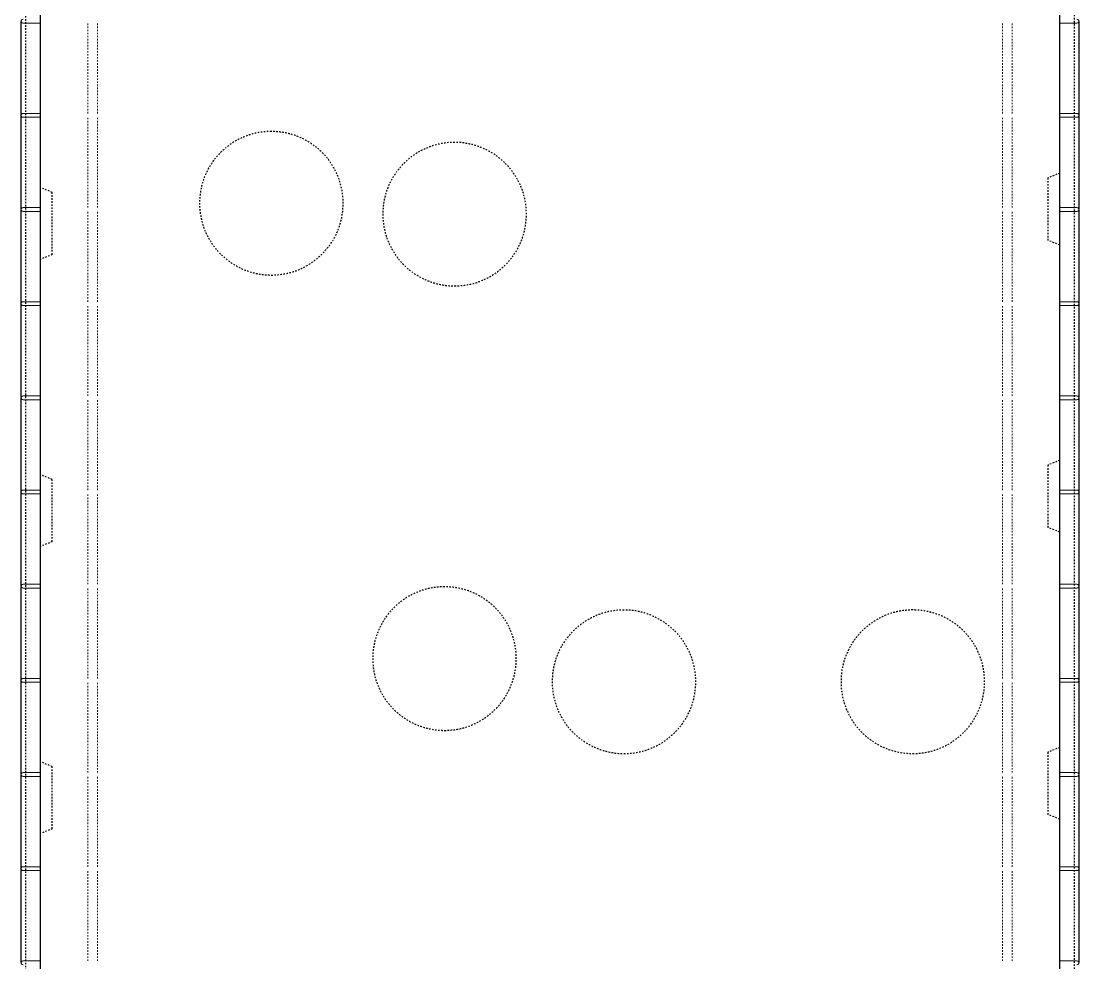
# Model space of a CAD drawing. Header units: millimetres. Extents: x -12535 to 7900, y -3006 to 13189.
# Drawn here: x -4969 to -2759, y 102 to 2070 of the extents above; entities that cross this region are included whole.
import ezdxf

# ---------------------------------------------------------------- set-up
doc = ezdxf.new("R2010")
doc.units = ezdxf.units.MM
doc.linetypes.add('Dash', pattern=[6.36, 3.18, -3.18])
for name, color, linetype, lineweight in [('A-WALL', 113, 'Continuous', 25), ('A-WALL-HDLN', 110, 'Dash', 25), ('S-RBAR', 171, 'Continuous', 18)]:
    doc.layers.add(name, color=color, linetype=linetype, lineweight=lineweight)

msp = doc.modelspace()

# ---------------------------------------------------------------- linework, layer by layer
at = {"layer": 'A-WALL'}
for p, q in [((-2798.80383, -1395), (-2798.80383, 7060)), ((-4928.80383, 7040.00977), (-4928.80383, -1395)), ((-4968.80383, 1873.82452), (-4968.80383, 2069.84215)), ((-2758.80383, 2069.84215), (-2758.80383, 1873.82452)), ((-4968.80383, 1677.04674), (-4968.80383, 1873.06437)), ((-2758.80383, 1873.06437), (-2758.80383, 1677.04674)), ((-4968.80383, 1480.26896), (-4968.80383, 1676.28659)), ((-2758.80383, 1676.28659), (-2758.80383, 1480.26896)), ((-4968.80383, 1283.49118), (-4968.80383, 1479.50882)), ((-2758.80383, 1479.50882), (-2758.80383, 1283.49118)), ((-4968.80383, 1086.71341), (-4968.80383, 1282.73104)), ((-2758.80383, 1282.73104), (-2758.80383, 1086.71341)), ((-4968.80383, 889.93563), (-4968.80383, 1085.95326)), ((-2758.80383, 1085.95326), (-2758.80383, 889.93563)), ((-4968.80383, 693.15785), (-4968.80383, 889.17548)), ((-2758.80383, 889.17548), (-2758.80383, 693.15785)), ((-4968.80383, 496.38007), (-4968.80383, 692.39771)), ((-2758.80383, 692.39771), (-2758.80383, 496.38007)), ((-4968.80383, 299.60229), (-4968.80383, 495.61993)), ((-2758.80383, 495.61993), (-2758.80383, 299.60229)), ((-4968.80383, 102.82452), (-4968.80383, 298.84215)), ((-2758.80383, 298.84215), (-2758.80383, 102.82452))]:
    msp.add_line(p, q, dxfattribs=at)
at = {"layer": 'A-WALL-HDLN'}
for p, q in [((-4958.80125, -1395), (-4958.80125, 3400)), ((-2768.80641, 3400), (-2768.80641, -1395)), ((-2798.80383, 1752.5), (-2823.80383, 1742.5)), ((-2823.80383, 1742.5), (-2823.80383, 1612.5)), ((-4903.80383, 1712.5), (-4928.80383, 1722.5)), ((-4903.80383, 1582.5), (-4903.80383, 1712.5)), ((-2798.80383, 1602.5), (-2823.80383, 1612.5)), ((-4903.80383, 1582.5), (-4928.80383, 1572.5)), ((-2798.80383, 1152.5), (-2823.80383, 1142.5)), ((-2823.80383, 1142.5), (-2823.80383, 1012.5)), ((-4903.80383, 1112.5), (-4928.80383, 1122.5)), ((-4903.80383, 982.5), (-4903.80383, 1112.5)), ((-2798.80383, 1002.5), (-2823.80383, 1012.5)), ((-4903.80383, 982.5), (-4928.80383, 972.5)), ((-2798.80383, 552.5), (-2823.80383, 542.5)), ((-2823.80383, 542.5), (-2823.80383, 412.5)), ((-4903.80383, 512.5), (-4928.80383, 522.5)), ((-4903.80383, 382.5), (-4903.80383, 512.5)), ((-2798.80383, 402.5), (-2823.80383, 412.5)), ((-4903.80383, 382.5), (-4928.80383, 372.5))]:
    msp.add_line(p, q, dxfattribs=at)
for centre, start, end in [((-4446.02329, 1689.72358), 90, 270), ((-4446.02329, 1689.72358), 270, 90), ((-4063.09069, 1666.91786), 90, 270), ((-4063.09069, 1666.91786), 270, 90), ((-4084.21831, 738.24638), 90, 270), ((-4084.21831, 738.24638), 270, 90), ((-3105.73128, 689.8228), 90, 270), ((-3105.73128, 689.8228), 270, 90), ((-3709.21831, 689.72358), 90, 270), ((-3709.21831, 689.72358), 270, 90)]:
    msp.add_arc(centre, 150, start, end, dxfattribs=at)
at = {"layer": 'S-RBAR'}
for p, q in [((-4944.80383, 2066.22222), (-4964.80383, 2066.22222)), ((-4944.80383, 2066.22222), (-4928.80383, 2066.22222)), ((-2782.80383, 2066.22222), (-2798.80383, 2066.22222)), ((-2782.80383, 2066.22222), (-2762.80383, 2066.22222)), ((-4944.80383, 1877.44444), (-4964.80383, 1877.44444)), ((-4944.80383, 1869.44444), (-4964.80383, 1869.44444)), ((-4944.80383, 1877.44444), (-4928.80383, 1877.44444)), ((-4944.80383, 1869.44444), (-4928.80383, 1869.44444)), ((-2782.80383, 1877.44444), (-2798.80383, 1877.44444)), ((-2782.80383, 1869.44444), (-2798.80383, 1869.44444)), ((-2782.80383, 1877.44444), (-2762.80383, 1877.44444)), ((-2782.80383, 1869.44444), (-2762.80383, 1869.44444)), ((-4944.80383, 1680.66667), (-4964.80383, 1680.66667)), ((-4944.80383, 1680.66667), (-4928.80383, 1680.66667)), ((-2782.80383, 1680.66667), (-2798.80383, 1680.66667)), ((-2782.80383, 1680.66667), (-2762.80383, 1680.66667)), ((-4944.80383, 1672.66667), (-4964.80383, 1672.66667)), ((-4944.80383, 1672.66667), (-4928.80383, 1672.66667)), ((-2782.80383, 1672.66667), (-2798.80383, 1672.66667)), ((-2782.80383, 1672.66667), (-2762.80383, 1672.66667)), ((-4944.80383, 1483.88889), (-4964.80383, 1483.88889)), ((-4944.80383, 1483.88889), (-4928.80383, 1483.88889)), ((-2782.80383, 1483.88889), (-2798.80383, 1483.88889)), ((-2782.80383, 1483.88889), (-2762.80383, 1483.88889)), ((-4944.80383, 1475.88889), (-4964.80383, 1475.88889)), ((-4944.80383, 1475.88889), (-4928.80383, 1475.88889)), ((-2782.80383, 1475.88889), (-2798.80383, 1475.88889)), ((-2782.80383, 1475.88889), (-2762.80383, 1475.88889)), ((-4944.80383, 1287.11111), (-4964.80383, 1287.11111)), ((-4944.80383, 1287.11111), (-4928.80383, 1287.11111)), ((-2782.80383, 1287.11111), (-2798.80383, 1287.11111)), ((-2782.80383, 1287.11111), (-2762.80383, 1287.11111)), ((-4944.80383, 1279.11111), (-4964.80383, 1279.11111)), ((-4944.80383, 1279.11111), (-4928.80383, 1279.11111)), ((-2782.80383, 1279.11111), (-2798.80383, 1279.11111)), ((-2782.80383, 1279.11111), (-2762.80383, 1279.11111)), ((-4944.80383, 1090.33333), (-4964.80383, 1090.33333)), ((-4944.80383, 1090.33333), (-4928.80383, 1090.33333)), ((-2782.80383, 1090.33333), (-2798.80383, 1090.33333)), ((-2782.80383, 1090.33333), (-2762.80383, 1090.33333)), ((-4944.80383, 1082.33333), (-4964.80383, 1082.33333)), ((-4944.80383, 1082.33333), (-4928.80383, 1082.33333)), ((-2782.80383, 1082.33333), (-2798.80383, 1082.33333)), ((-2782.80383, 1082.33333), (-2762.80383, 1082.33333)), ((-4944.80383, 893.55556), (-4964.80383, 893.55556)), ((-4944.80383, 885.55556), (-4964.80383, 885.55556)), ((-4944.80383, 893.55556), (-4928.80383, 893.55556)), ((-4944.80383, 885.55556), (-4928.80383, 885.55556)), ((-2782.80383, 893.55556), (-2798.80383, 893.55556)), ((-2782.80383, 885.55556), (-2798.80383, 885.55556)), ((-2782.80383, 893.55556), (-2762.80383, 893.55556)), ((-2782.80383, 885.55556), (-2762.80383, 885.55556)), ((-4944.80383, 696.77778), (-4964.80383, 696.77778)), ((-4944.80383, 688.77778), (-4964.80383, 688.77778)), ((-4944.80383, 696.77778), (-4928.80383, 696.77778)), ((-4944.80383, 688.77778), (-4928.80383, 688.77778)), ((-2782.80383, 696.77778), (-2798.80383, 696.77778)), ((-2782.80383, 688.77778), (-2798.80383, 688.77778)), ((-2782.80383, 696.77778), (-2762.80383, 696.77778)), ((-2782.80383, 688.77778), (-2762.80383, 688.77778)), ((-4944.80383, 500), (-4964.80383, 500)), ((-4944.80383, 492), (-4964.80383, 492)), ((-4944.80383, 500), (-4928.80383, 500)), ((-4944.80383, 492), (-4928.80383, 492)), ((-2782.80383, 500), (-2798.80383, 500)), ((-2782.80383, 492), (-2798.80383, 492)), ((-2782.80383, 500), (-2762.80383, 500)), ((-2782.80383, 492), (-2762.80383, 492)), ((-4944.80383, 303.22222), (-4964.80383, 303.22222)), ((-4944.80383, 295.22222), (-4964.80383, 295.22222)), ((-4944.80383, 303.22222), (-4928.80383, 303.22222)), ((-4944.80383, 295.22222), (-4928.80383, 295.22222)), ((-2782.80383, 303.22222), (-2798.80383, 303.22222)), ((-2782.80383, 295.22222), (-2798.80383, 295.22222)), ((-2782.80383, 303.22222), (-2762.80383, 303.22222)), ((-2782.80383, 295.22222), (-2762.80383, 295.22222)), ((-4944.80383, 106.44444), (-4964.80383, 106.44444)), ((-4944.80383, 106.44444), (-4928.80383, 106.44444)), ((-2782.80383, 106.44444), (-2798.80383, 106.44444)), ((-2782.80383, 106.44444), (-2762.80383, 106.44444))]:
    msp.add_line(p, q, dxfattribs=at)
at = {"layer": 'S-RBAR', "linetype": 'Dash'}
for p, q in [((-4829.30383, 1877.44444), (-4829.30383, 2066.22222)), ((-4809.30383, 1877.44444), (-4809.30383, 2066.22222)), ((-2918.30383, 1877.44444), (-2918.30383, 2066.22222)), ((-2898.30383, 1877.44444), (-2898.30383, 2066.22222)), ((-4829.30383, 1680.66667), (-4829.30383, 1869.44444)), ((-4809.30383, 1680.66667), (-4809.30383, 1869.44444)), ((-2918.30383, 1680.66667), (-2918.30383, 1869.44444)), ((-2898.30383, 1680.66667), (-2898.30383, 1869.44444)), ((-4829.30383, 1483.88889), (-4829.30383, 1672.66667)), ((-4809.30383, 1483.88889), (-4809.30383, 1672.66667)), ((-2918.30383, 1483.88889), (-2918.30383, 1672.66667)), ((-2898.30383, 1483.88889), (-2898.30383, 1672.66667)), ((-4829.30383, 1287.11111), (-4829.30383, 1475.88889)), ((-4809.30383, 1287.11111), (-4809.30383, 1475.88889)), ((-2918.30383, 1287.11111), (-2918.30383, 1475.88889)), ((-2898.30383, 1287.11111), (-2898.30383, 1475.88889)), ((-4829.30383, 1090.33333), (-4829.30383, 1279.11111)), ((-4809.30383, 1090.33333), (-4809.30383, 1279.11111)), ((-2918.30383, 1090.33333), (-2918.30383, 1279.11111)), ((-2898.30383, 1090.33333), (-2898.30383, 1279.11111)), ((-4829.30383, 893.55556), (-4829.30383, 1082.33333)), ((-4809.30383, 893.55556), (-4809.30383, 1082.33333)), ((-2918.30383, 893.55556), (-2918.30383, 1082.33333)), ((-2898.30383, 893.55556), (-2898.30383, 1082.33333)), ((-4829.30383, 696.77778), (-4829.30383, 885.55556)), ((-4809.30383, 696.77778), (-4809.30383, 885.55556)), ((-2918.30383, 696.77778), (-2918.30383, 885.55556)), ((-2898.30383, 696.77778), (-2898.30383, 885.55556)), ((-4829.30383, 500), (-4829.30383, 688.77778)), ((-4809.30383, 500), (-4809.30383, 688.77778)), ((-2918.30383, 500), (-2918.30383, 688.77778)), ((-2898.30383, 500), (-2898.30383, 688.77778)), ((-4829.30383, 303.22222), (-4829.30383, 492)), ((-4809.30383, 303.22222), (-4809.30383, 492)), ((-2918.30383, 303.22222), (-2918.30383, 492)), ((-2898.30383, 303.22222), (-2898.30383, 492)), ((-4829.30383, 106.44444), (-4829.30383, 295.22222)), ((-4809.30383, 106.44444), (-4809.30383, 295.22222)), ((-2918.30383, 106.44444), (-2918.30383, 295.22222)), ((-2898.30383, 106.44444), (-2898.30383, 295.22222))]:
    msp.add_line(p, q, dxfattribs=at)
at = {"layer": 'S-RBAR'}
for centre, start, end in [((-4964.80383, 2070.22222), 90, 270), ((-2762.80383, 2070.22222), 270, 90), ((-4964.80383, 1873.44444), 90, 270), ((-2762.80383, 1873.44444), 270, 90), ((-4964.80383, 1676.66667), 90, 270), ((-2762.80383, 1676.66667), 270, 90), ((-4964.80383, 1479.88889), 90, 270), ((-2762.80383, 1479.88889), 270, 90), ((-4964.80383, 1283.11111), 90, 270), ((-2762.80383, 1283.11111), 270, 90), ((-4964.80383, 1086.33333), 90, 270), ((-2762.80383, 1086.33333), 270, 90), ((-4964.80383, 889.55556), 90, 270), ((-2762.80383, 889.55556), 270, 90), ((-4964.80383, 692.77778), 90, 270), ((-2762.80383, 692.77778), 270, 90), ((-4964.80383, 496), 90, 270), ((-2762.80383, 496), 270, 90), ((-4964.80383, 299.22222), 90, 270), ((-2762.80383, 299.22222), 270, 90), ((-4964.80383, 102.44444), 90, 270), ((-2762.80383, 102.44444), 270, 90)]:
    msp.add_arc(centre, 4, start, end, dxfattribs=at)

doc.saveas('drawing.dxf')
